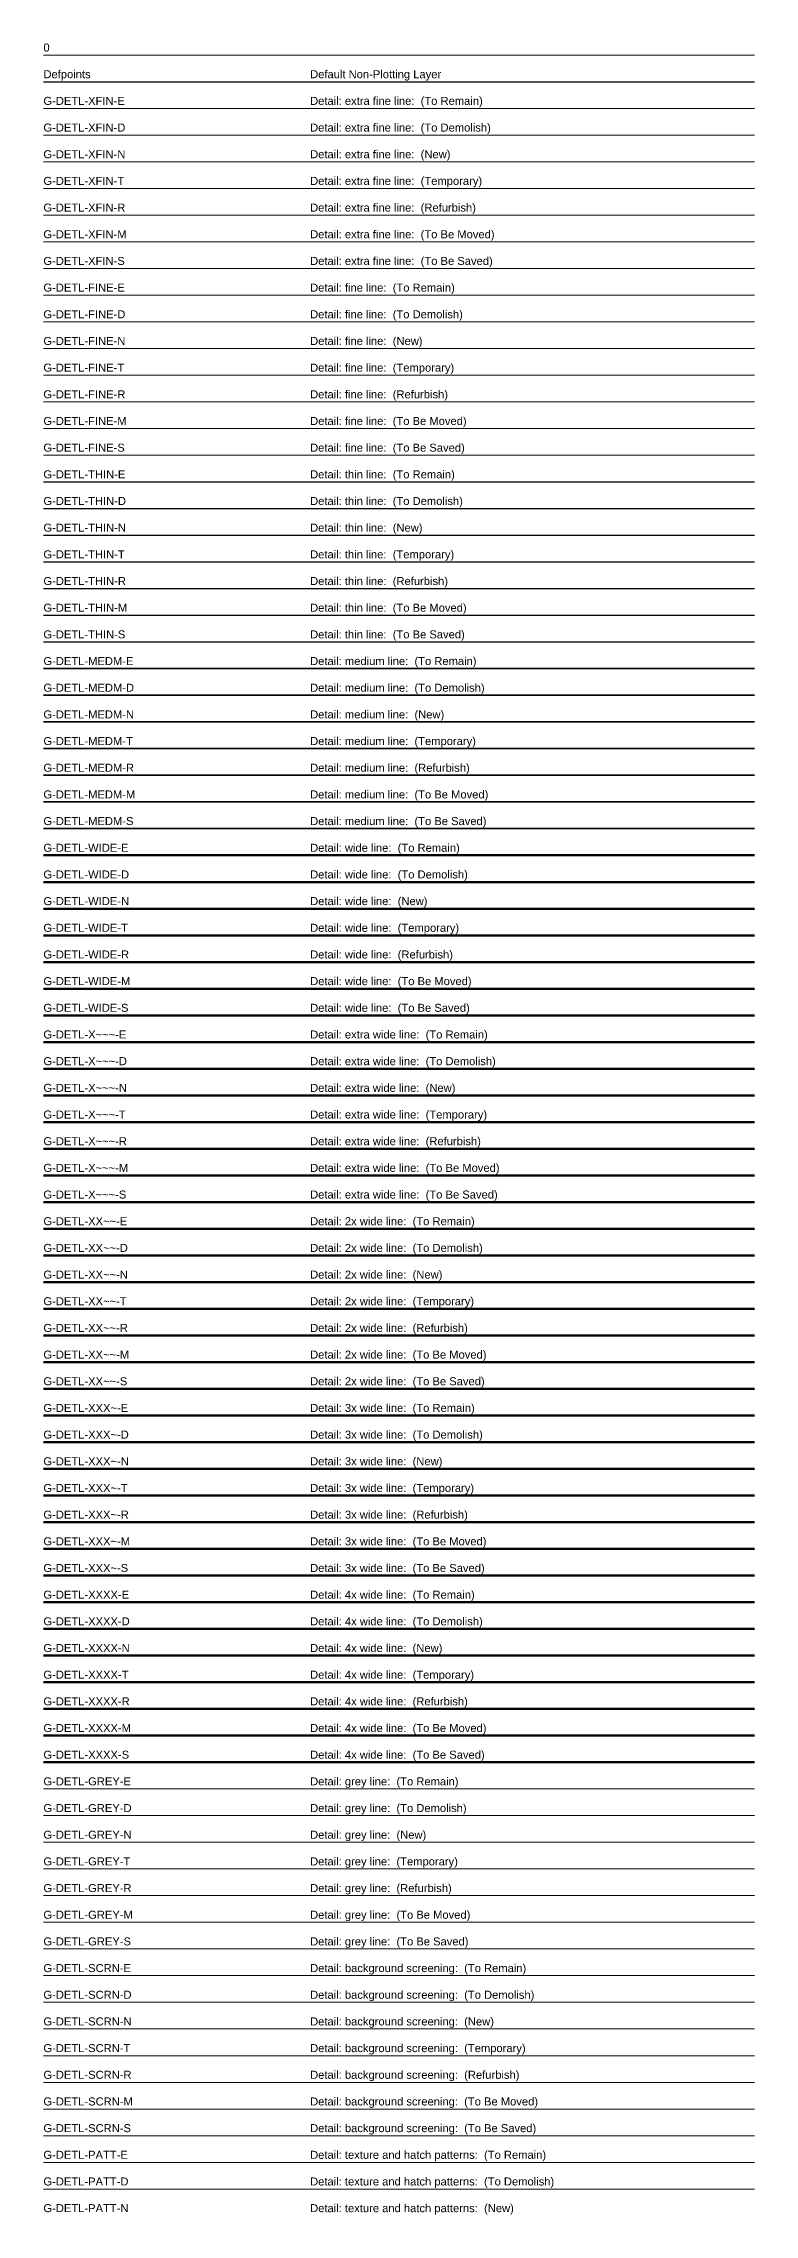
# Model space of a CAD drawing. Header units: millimetres. Extents: x 0 to 200, y -1215 to 3.
# Drawn here: x 0 to 200, y -607 to 3 of the extents above; entities that cross this region are included whole.
import ezdxf

# ---------------------------------------------------------------- set-up
doc = ezdxf.new("R2010")
doc.units = ezdxf.units.MM
doc.layers.get('Defpoints').update_dxf_attribs({"color": 140})
for name, color, linetype, lineweight in [('G-DETL-FINE-D', 11, 'Continuous', 18), ('G-DETL-FINE-E', 201, 'Continuous', 18), ('G-DETL-FINE-M', 51, 'Continuous', 18), ('G-DETL-FINE-N', 171, 'Continuous', 18), ('G-DETL-FINE-R', 131, 'Continuous', 18), ('G-DETL-FINE-S', 101, 'Continuous', 18), ('G-DETL-FINE-T', 31, 'Continuous', 18), ('G-DETL-GREY-D', 8, 'Continuous', 13), ('G-DETL-GREY-E', 8, 'Continuous', 13), ('G-DETL-GREY-M', 8, 'Continuous', 13), ('G-DETL-GREY-N', 8, 'Continuous', 13), ('G-DETL-GREY-R', 8, 'Continuous', 13), ('G-DETL-GREY-S', 8, 'Continuous', 13), ('G-DETL-GREY-T', 8, 'Continuous', 13), ('G-DETL-MEDM-D', 13, 'Continuous', 35), ('G-DETL-MEDM-E', 203, 'Continuous', 35), ('G-DETL-MEDM-M', 53, 'Continuous', 35), ('G-DETL-MEDM-N', 173, 'Continuous', 35), ('G-DETL-MEDM-R', 133, 'Continuous', 35), ('G-DETL-MEDM-S', 103, 'Continuous', 35), ('G-DETL-MEDM-T', 33, 'Continuous', 35), ('G-DETL-PATT-D', 19, 'Continuous', 13), ('G-DETL-PATT-E', 209, 'Continuous', 13), ('G-DETL-PATT-N', 179, 'Continuous', 13), ('G-DETL-SCRN-D', 9, 'Continuous', 13), ('G-DETL-SCRN-E', 9, 'Continuous', 13), ('G-DETL-SCRN-M', 9, 'Continuous', 13), ('G-DETL-SCRN-N', 9, 'Continuous', 13), ('G-DETL-SCRN-R', 9, 'Continuous', 13), ('G-DETL-SCRN-S', 9, 'Continuous', 13), ('G-DETL-SCRN-T', 9, 'Continuous', 13), ('G-DETL-THIN-D', 12, 'Continuous', 25), ('G-DETL-THIN-E', 202, 'Continuous', 25), ('G-DETL-THIN-M', 52, 'Continuous', 25), ('G-DETL-THIN-N', 172, 'Continuous', 25), ('G-DETL-THIN-R', 132, 'Continuous', 25), ('G-DETL-THIN-S', 102, 'Continuous', 25), ('G-DETL-THIN-T', 32, 'Continuous', 25), ('G-DETL-WIDE-D', 14, 'Continuous', 50), ('G-DETL-WIDE-E', 204, 'Continuous', 50), ('G-DETL-WIDE-M', 54, 'Continuous', 50), ('G-DETL-WIDE-N', 174, 'Continuous', 50), ('G-DETL-WIDE-R', 134, 'Continuous', 50), ('G-DETL-WIDE-S', 104, 'Continuous', 50), ('G-DETL-WIDE-T', 34, 'Continuous', 50), ('G-DETL-XFIN-D', 10, 'Continuous', 13), ('G-DETL-XFIN-E', 200, 'Continuous', 13), ('G-DETL-XFIN-M', 50, 'Continuous', 13), ('G-DETL-XFIN-N', 170, 'Continuous', 13), ('G-DETL-XFIN-R', 130, 'Continuous', 13), ('G-DETL-XFIN-S', 100, 'Continuous', 13), ('G-DETL-XFIN-T', 30, 'Continuous', 13), ('G-DETL-XXXX-D', 18, 'Continuous', 200), ('G-DETL-XXXX-E', 208, 'Continuous', 200), ('G-DETL-XXXX-M', 58, 'Continuous', 200), ('G-DETL-XXXX-N', 178, 'Continuous', 200), ('G-DETL-XXXX-R', 138, 'Continuous', 200), ('G-DETL-XXXX-S', 108, 'Continuous', 200), ('G-DETL-XXXX-T', 38, 'Continuous', 200), ('G-DETL-XXX~-D', 17, 'Continuous', 140), ('G-DETL-XXX~-E', 207, 'Continuous', 140), ('G-DETL-XXX~-M', 57, 'Continuous', 140), ('G-DETL-XXX~-N', 177, 'Continuous', 140), ('G-DETL-XXX~-R', 137, 'Continuous', 140), ('G-DETL-XXX~-S', 107, 'Continuous', 140), ('G-DETL-XXX~-T', 37, 'Continuous', 140), ('G-DETL-XX~~-D', 16, 'Continuous', 100), ('G-DETL-XX~~-E', 206, 'Continuous', 100), ('G-DETL-XX~~-M', 56, 'Continuous', 100), ('G-DETL-XX~~-N', 176, 'Continuous', 100), ('G-DETL-XX~~-R', 136, 'Continuous', 100), ('G-DETL-XX~~-S', 106, 'Continuous', 100), ('G-DETL-XX~~-T', 36, 'Continuous', 100), ('G-DETL-X~~~-D', 15, 'Continuous', 70), ('G-DETL-X~~~-E', 205, 'Continuous', 70), ('G-DETL-X~~~-M', 55, 'Continuous', 70), ('G-DETL-X~~~-N', 175, 'Continuous', 70), ('G-DETL-X~~~-R', 135, 'Continuous', 70), ('G-DETL-X~~~-S', 105, 'Continuous', 70), ('G-DETL-X~~~-T', 35, 'Continuous', 70)]:
    doc.layers.add(name, color=color, linetype=linetype, lineweight=lineweight)
doc.layers.add('G-DETL-NPLT-S', color=140, linetype='Continuous', lineweight=18, plot=False)
doc.styles.get("Standard").update_dxf_attribs({"font": 'arial.ttf'})

# ---------------------------------------------------------------- blocks, each defined once
blk = doc.blocks.new('AecLayers_SingleLetter_Augmented_UpperPhasing_G_Detl')
blk.add_line((0, 0), (200, 0))
at = {"layer": 'Defpoints'}
blk.add_line((0, -7.5), (200, -7.5), dxfattribs=at)
at = {"layer": 'G-DETL-FINE-D'}
blk.add_line((0, -75), (200, -75), dxfattribs=at)
at = {"layer": 'G-DETL-FINE-E'}
blk.add_line((0, -67.5), (200, -67.5), dxfattribs=at)
at = {"layer": 'G-DETL-FINE-M'}
blk.add_line((0, -105), (200, -105), dxfattribs=at)
at = {"layer": 'G-DETL-FINE-N'}
blk.add_line((0, -82.5), (200, -82.5), dxfattribs=at)
at = {"layer": 'G-DETL-FINE-R'}
blk.add_line((0, -97.5), (200, -97.5), dxfattribs=at)
at = {"layer": 'G-DETL-FINE-S'}
blk.add_line((0, -112.5), (200, -112.5), dxfattribs=at)
at = {"layer": 'G-DETL-FINE-T'}
blk.add_line((0, -90), (200, -90), dxfattribs=at)
at = {"layer": 'G-DETL-GREY-D'}
blk.add_line((0, -495), (200, -495), dxfattribs=at)
at = {"layer": 'G-DETL-GREY-E'}
blk.add_line((0, -487.5), (200, -487.5), dxfattribs=at)
at = {"layer": 'G-DETL-GREY-M'}
blk.add_line((0, -525), (200, -525), dxfattribs=at)
at = {"layer": 'G-DETL-GREY-N'}
blk.add_line((0, -502.5), (200, -502.5), dxfattribs=at)
at = {"layer": 'G-DETL-GREY-R'}
blk.add_line((0, -517.5), (200, -517.5), dxfattribs=at)
at = {"layer": 'G-DETL-GREY-S'}
blk.add_line((0, -532.5), (200, -532.5), dxfattribs=at)
at = {"layer": 'G-DETL-GREY-T'}
blk.add_line((0, -510), (200, -510), dxfattribs=at)
at = {"layer": 'G-DETL-MEDM-D'}
blk.add_line((0, -180), (200, -180), dxfattribs=at)
at = {"layer": 'G-DETL-MEDM-E'}
blk.add_line((0, -172.5), (200, -172.5), dxfattribs=at)
at = {"layer": 'G-DETL-MEDM-M'}
blk.add_line((0, -210), (200, -210), dxfattribs=at)
at = {"layer": 'G-DETL-MEDM-N'}
blk.add_line((0, -187.5), (200, -187.5), dxfattribs=at)
at = {"layer": 'G-DETL-MEDM-R'}
blk.add_line((0, -202.5), (200, -202.5), dxfattribs=at)
at = {"layer": 'G-DETL-MEDM-S'}
blk.add_line((0, -217.5), (200, -217.5), dxfattribs=at)
at = {"layer": 'G-DETL-MEDM-T'}
blk.add_line((0, -195), (200, -195), dxfattribs=at)
at = {"layer": 'G-DETL-PATT-D'}
blk.add_line((0, -600), (200, -600), dxfattribs=at)
at = {"layer": 'G-DETL-PATT-E'}
blk.add_line((0, -592.5), (200, -592.5), dxfattribs=at)
at = {"layer": 'G-DETL-SCRN-D'}
blk.add_line((0, -547.5), (200, -547.5), dxfattribs=at)
at = {"layer": 'G-DETL-SCRN-E'}
blk.add_line((0, -540), (200, -540), dxfattribs=at)
at = {"layer": 'G-DETL-SCRN-M'}
blk.add_line((0, -577.5), (200, -577.5), dxfattribs=at)
at = {"layer": 'G-DETL-SCRN-N'}
blk.add_line((0, -555), (200, -555), dxfattribs=at)
at = {"layer": 'G-DETL-SCRN-R'}
blk.add_line((0, -570), (200, -570), dxfattribs=at)
at = {"layer": 'G-DETL-SCRN-S'}
blk.add_line((0, -585), (200, -585), dxfattribs=at)
at = {"layer": 'G-DETL-SCRN-T'}
blk.add_line((0, -562.5), (200, -562.5), dxfattribs=at)
at = {"layer": 'G-DETL-THIN-D'}
blk.add_line((0, -127.5), (200, -127.5), dxfattribs=at)
at = {"layer": 'G-DETL-THIN-E'}
blk.add_line((0, -120), (200, -120), dxfattribs=at)
at = {"layer": 'G-DETL-THIN-M'}
blk.add_line((0, -157.5), (200, -157.5), dxfattribs=at)
at = {"layer": 'G-DETL-THIN-N'}
blk.add_line((0, -135), (200, -135), dxfattribs=at)
at = {"layer": 'G-DETL-THIN-R'}
blk.add_line((0, -150), (200, -150), dxfattribs=at)
at = {"layer": 'G-DETL-THIN-S'}
blk.add_line((0, -165), (200, -165), dxfattribs=at)
at = {"layer": 'G-DETL-THIN-T'}
blk.add_line((0, -142.5), (200, -142.5), dxfattribs=at)
at = {"layer": 'G-DETL-WIDE-D'}
blk.add_line((0, -232.5), (200, -232.5), dxfattribs=at)
at = {"layer": 'G-DETL-WIDE-E'}
blk.add_line((0, -225), (200, -225), dxfattribs=at)
at = {"layer": 'G-DETL-WIDE-M'}
blk.add_line((0, -262.5), (200, -262.5), dxfattribs=at)
at = {"layer": 'G-DETL-WIDE-N'}
blk.add_line((0, -240), (200, -240), dxfattribs=at)
at = {"layer": 'G-DETL-WIDE-R'}
blk.add_line((0, -255), (200, -255), dxfattribs=at)
at = {"layer": 'G-DETL-WIDE-S'}
blk.add_line((0, -270), (200, -270), dxfattribs=at)
at = {"layer": 'G-DETL-WIDE-T'}
blk.add_line((0, -247.5), (200, -247.5), dxfattribs=at)
at = {"layer": 'G-DETL-XFIN-D'}
blk.add_line((0, -22.5), (200, -22.5), dxfattribs=at)
at = {"layer": 'G-DETL-XFIN-E'}
blk.add_line((0, -15), (200, -15), dxfattribs=at)
at = {"layer": 'G-DETL-XFIN-M'}
blk.add_line((0, -52.5), (200, -52.5), dxfattribs=at)
at = {"layer": 'G-DETL-XFIN-N'}
blk.add_line((0, -30), (200, -30), dxfattribs=at)
at = {"layer": 'G-DETL-XFIN-R'}
blk.add_line((0, -45), (200, -45), dxfattribs=at)
at = {"layer": 'G-DETL-XFIN-S'}
blk.add_line((0, -60), (200, -60), dxfattribs=at)
at = {"layer": 'G-DETL-XFIN-T'}
blk.add_line((0, -37.5), (200, -37.5), dxfattribs=at)
at = {"layer": 'G-DETL-XXXX-D'}
blk.add_line((0, -442.5), (200, -442.5), dxfattribs=at)
at = {"layer": 'G-DETL-XXXX-E'}
blk.add_line((0, -435), (200, -435), dxfattribs=at)
at = {"layer": 'G-DETL-XXXX-M'}
blk.add_line((0, -472.5), (200, -472.5), dxfattribs=at)
at = {"layer": 'G-DETL-XXXX-N'}
blk.add_line((0, -450), (200, -450), dxfattribs=at)
at = {"layer": 'G-DETL-XXXX-R'}
blk.add_line((0, -465), (200, -465), dxfattribs=at)
at = {"layer": 'G-DETL-XXXX-S'}
blk.add_line((0, -480), (200, -480), dxfattribs=at)
at = {"layer": 'G-DETL-XXXX-T'}
blk.add_line((0, -457.5), (200, -457.5), dxfattribs=at)
at = {"layer": 'G-DETL-XXX~-D'}
blk.add_line((0, -390), (200, -390), dxfattribs=at)
at = {"layer": 'G-DETL-XXX~-E'}
blk.add_line((0, -382.5), (200, -382.5), dxfattribs=at)
at = {"layer": 'G-DETL-XXX~-M'}
blk.add_line((0, -420), (200, -420), dxfattribs=at)
at = {"layer": 'G-DETL-XXX~-N'}
blk.add_line((0, -397.5), (200, -397.5), dxfattribs=at)
at = {"layer": 'G-DETL-XXX~-R'}
blk.add_line((0, -412.5), (200, -412.5), dxfattribs=at)
at = {"layer": 'G-DETL-XXX~-S'}
blk.add_line((0, -427.5), (200, -427.5), dxfattribs=at)
at = {"layer": 'G-DETL-XXX~-T'}
blk.add_line((0, -405), (200, -405), dxfattribs=at)
at = {"layer": 'G-DETL-XX~~-D'}
blk.add_line((0, -337.5), (200, -337.5), dxfattribs=at)
at = {"layer": 'G-DETL-XX~~-E'}
blk.add_line((0, -330), (200, -330), dxfattribs=at)
at = {"layer": 'G-DETL-XX~~-M'}
blk.add_line((0, -367.5), (200, -367.5), dxfattribs=at)
at = {"layer": 'G-DETL-XX~~-N'}
blk.add_line((0, -345), (200, -345), dxfattribs=at)
at = {"layer": 'G-DETL-XX~~-R'}
blk.add_line((0, -360), (200, -360), dxfattribs=at)
at = {"layer": 'G-DETL-XX~~-S'}
blk.add_line((0, -375), (200, -375), dxfattribs=at)
at = {"layer": 'G-DETL-XX~~-T'}
blk.add_line((0, -352.5), (200, -352.5), dxfattribs=at)
at = {"layer": 'G-DETL-X~~~-D'}
blk.add_line((0, -285), (200, -285), dxfattribs=at)
at = {"layer": 'G-DETL-X~~~-E'}
blk.add_line((0, -277.5), (200, -277.5), dxfattribs=at)
at = {"layer": 'G-DETL-X~~~-M'}
blk.add_line((0, -315), (200, -315), dxfattribs=at)
at = {"layer": 'G-DETL-X~~~-N'}
blk.add_line((0, -292.5), (200, -292.5), dxfattribs=at)
at = {"layer": 'G-DETL-X~~~-R'}
blk.add_line((0, -307.5), (200, -307.5), dxfattribs=at)
at = {"layer": 'G-DETL-X~~~-S'}
blk.add_line((0, -322.5), (200, -322.5), dxfattribs=at)
at = {"layer": 'G-DETL-X~~~-T'}
blk.add_line((0, -300), (200, -300), dxfattribs=at)
blk.add_text('0', height=2.25).set_placement((0, 1))
at = {"layer": 'Defpoints'}
for s, p in [('Defpoints', (0, -6.5)), ('Default Non-Plotting Layer', (75, -6.5))]:
    blk.add_text(s, height=2.25, dxfattribs=at).set_placement(p)
at = {"layer": 'G-DETL-FINE-D'}
for s, p in [('G-DETL-FINE-D', (0, -74)), ('Detail: fine line:  (To Demolish)', (75, -74))]:
    blk.add_text(s, height=2.25, dxfattribs=at).set_placement(p)
at = {"layer": 'G-DETL-FINE-E'}
for s, p in [('G-DETL-FINE-E', (0, -66.5)), ('Detail: fine line:  (To Remain)', (75, -66.5))]:
    blk.add_text(s, height=2.25, dxfattribs=at).set_placement(p)
at = {"layer": 'G-DETL-FINE-M'}
for s, p in [('G-DETL-FINE-M', (0, -104)), ('Detail: fine line:  (To Be Moved)', (75, -104))]:
    blk.add_text(s, height=2.25, dxfattribs=at).set_placement(p)
at = {"layer": 'G-DETL-FINE-N'}
for s, p in [('G-DETL-FINE-N', (0, -81.5)), ('Detail: fine line:  (New)', (75, -81.5))]:
    blk.add_text(s, height=2.25, dxfattribs=at).set_placement(p)
at = {"layer": 'G-DETL-FINE-R'}
for s, p in [('G-DETL-FINE-R', (0, -96.5)), ('Detail: fine line:  (Refurbish)', (75, -96.5))]:
    blk.add_text(s, height=2.25, dxfattribs=at).set_placement(p)
at = {"layer": 'G-DETL-FINE-S'}
for s, p in [('G-DETL-FINE-S', (0, -111.5)), ('Detail: fine line:  (To Be Saved)', (75, -111.5))]:
    blk.add_text(s, height=2.25, dxfattribs=at).set_placement(p)
at = {"layer": 'G-DETL-FINE-T'}
for s, p in [('G-DETL-FINE-T', (0, -89)), ('Detail: fine line:  (Temporary)', (75, -89))]:
    blk.add_text(s, height=2.25, dxfattribs=at).set_placement(p)
at = {"layer": 'G-DETL-GREY-D'}
for s, p in [('G-DETL-GREY-D', (0, -494)), ('Detail: grey line:  (To Demolish)', (75, -494))]:
    blk.add_text(s, height=2.25, dxfattribs=at).set_placement(p)
at = {"layer": 'G-DETL-GREY-E'}
for s, p in [('G-DETL-GREY-E', (0, -486.5)), ('Detail: grey line:  (To Remain)', (75, -486.5))]:
    blk.add_text(s, height=2.25, dxfattribs=at).set_placement(p)
at = {"layer": 'G-DETL-GREY-M'}
for s, p in [('G-DETL-GREY-M', (0, -524)), ('Detail: grey line:  (To Be Moved)', (75, -524))]:
    blk.add_text(s, height=2.25, dxfattribs=at).set_placement(p)
at = {"layer": 'G-DETL-GREY-N'}
for s, p in [('G-DETL-GREY-N', (0, -501.5)), ('Detail: grey line:  (New)', (75, -501.5))]:
    blk.add_text(s, height=2.25, dxfattribs=at).set_placement(p)
at = {"layer": 'G-DETL-GREY-R'}
for s, p in [('G-DETL-GREY-R', (0, -516.5)), ('Detail: grey line:  (Refurbish)', (75, -516.5))]:
    blk.add_text(s, height=2.25, dxfattribs=at).set_placement(p)
at = {"layer": 'G-DETL-GREY-S'}
for s, p in [('G-DETL-GREY-S', (0, -531.5)), ('Detail: grey line:  (To Be Saved)', (75, -531.5))]:
    blk.add_text(s, height=2.25, dxfattribs=at).set_placement(p)
at = {"layer": 'G-DETL-GREY-T'}
for s, p in [('Detail: grey line:  (Temporary)', (75, -509)), ('G-DETL-GREY-T', (0, -509))]:
    blk.add_text(s, height=2.25, dxfattribs=at).set_placement(p)
at = {"layer": 'G-DETL-MEDM-D'}
for s, p in [('G-DETL-MEDM-D', (0, -179)), ('Detail: medium line:  (To Demolish)', (75, -179))]:
    blk.add_text(s, height=2.25, dxfattribs=at).set_placement(p)
at = {"layer": 'G-DETL-MEDM-E'}
for s, p in [('G-DETL-MEDM-E', (0, -171.5)), ('Detail: medium line:  (To Remain)', (75, -171.5))]:
    blk.add_text(s, height=2.25, dxfattribs=at).set_placement(p)
at = {"layer": 'G-DETL-MEDM-M'}
for s, p in [('G-DETL-MEDM-M', (0, -209)), ('Detail: medium line:  (To Be Moved)', (75, -209))]:
    blk.add_text(s, height=2.25, dxfattribs=at).set_placement(p)
at = {"layer": 'G-DETL-MEDM-N'}
for s, p in [('G-DETL-MEDM-N', (0, -186.5)), ('Detail: medium line:  (New)', (75, -186.5))]:
    blk.add_text(s, height=2.25, dxfattribs=at).set_placement(p)
at = {"layer": 'G-DETL-MEDM-R'}
for s, p in [('G-DETL-MEDM-R', (0, -201.5)), ('Detail: medium line:  (Refurbish)', (75, -201.5))]:
    blk.add_text(s, height=2.25, dxfattribs=at).set_placement(p)
at = {"layer": 'G-DETL-MEDM-S'}
for s, p in [('G-DETL-MEDM-S', (0, -216.5)), ('Detail: medium line:  (To Be Saved)', (75, -216.5))]:
    blk.add_text(s, height=2.25, dxfattribs=at).set_placement(p)
at = {"layer": 'G-DETL-MEDM-T'}
for s, p in [('G-DETL-MEDM-T', (0, -194)), ('Detail: medium line:  (Temporary)', (75, -194))]:
    blk.add_text(s, height=2.25, dxfattribs=at).set_placement(p)
at = {"layer": 'G-DETL-PATT-D'}
for s, p in [('G-DETL-PATT-D', (0, -599)), ('Detail: texture and hatch patterns:  (To Demolish)', (75, -599))]:
    blk.add_text(s, height=2.25, dxfattribs=at).set_placement(p)
at = {"layer": 'G-DETL-PATT-E'}
for s, p in [('G-DETL-PATT-E', (0, -591.5)), ('Detail: texture and hatch patterns:  (To Remain)', (75, -591.5))]:
    blk.add_text(s, height=2.25, dxfattribs=at).set_placement(p)
at = {"layer": 'G-DETL-PATT-N'}
for s, p in [('G-DETL-PATT-N', (0, -606.5)), ('Detail: texture and hatch patterns:  (New)', (75, -606.5))]:
    blk.add_text(s, height=2.25, dxfattribs=at).set_placement(p)
at = {"layer": 'G-DETL-SCRN-D'}
for s, p in [('G-DETL-SCRN-D', (0, -546.5)), ('Detail: background screening:  (To Demolish)', (75, -546.5))]:
    blk.add_text(s, height=2.25, dxfattribs=at).set_placement(p)
at = {"layer": 'G-DETL-SCRN-E'}
for s, p in [('G-DETL-SCRN-E', (0, -539)), ('Detail: background screening:  (To Remain)', (75, -539))]:
    blk.add_text(s, height=2.25, dxfattribs=at).set_placement(p)
at = {"layer": 'G-DETL-SCRN-M'}
for s, p in [('G-DETL-SCRN-M', (0, -576.5)), ('Detail: background screening:  (To Be Moved)', (75, -576.5))]:
    blk.add_text(s, height=2.25, dxfattribs=at).set_placement(p)
at = {"layer": 'G-DETL-SCRN-N'}
for s, p in [('G-DETL-SCRN-N', (0, -554)), ('Detail: background screening:  (New)', (75, -554))]:
    blk.add_text(s, height=2.25, dxfattribs=at).set_placement(p)
at = {"layer": 'G-DETL-SCRN-R'}
for s, p in [('G-DETL-SCRN-R', (0, -569)), ('Detail: background screening:  (Refurbish)', (75, -569))]:
    blk.add_text(s, height=2.25, dxfattribs=at).set_placement(p)
at = {"layer": 'G-DETL-SCRN-S'}
for s, p in [('G-DETL-SCRN-S', (0, -584)), ('Detail: background screening:  (To Be Saved)', (75, -584))]:
    blk.add_text(s, height=2.25, dxfattribs=at).set_placement(p)
at = {"layer": 'G-DETL-SCRN-T'}
for s, p in [('G-DETL-SCRN-T', (0, -561.5)), ('Detail: background screening:  (Temporary)', (75, -561.5))]:
    blk.add_text(s, height=2.25, dxfattribs=at).set_placement(p)
at = {"layer": 'G-DETL-THIN-D'}
for s, p in [('G-DETL-THIN-D', (0, -126.5)), ('Detail: thin line:  (To Demolish)', (75, -126.5))]:
    blk.add_text(s, height=2.25, dxfattribs=at).set_placement(p)
at = {"layer": 'G-DETL-THIN-E'}
for s, p in [('G-DETL-THIN-E', (0, -119)), ('Detail: thin line:  (To Remain)', (75, -119))]:
    blk.add_text(s, height=2.25, dxfattribs=at).set_placement(p)
at = {"layer": 'G-DETL-THIN-M'}
for s, p in [('G-DETL-THIN-M', (0, -156.5)), ('Detail: thin line:  (To Be Moved)', (75, -156.5))]:
    blk.add_text(s, height=2.25, dxfattribs=at).set_placement(p)
at = {"layer": 'G-DETL-THIN-N'}
for s, p in [('G-DETL-THIN-N', (0, -134)), ('Detail: thin line:  (New)', (75, -134))]:
    blk.add_text(s, height=2.25, dxfattribs=at).set_placement(p)
at = {"layer": 'G-DETL-THIN-R'}
for s, p in [('G-DETL-THIN-R', (0, -149)), ('Detail: thin line:  (Refurbish)', (75, -149))]:
    blk.add_text(s, height=2.25, dxfattribs=at).set_placement(p)
at = {"layer": 'G-DETL-THIN-S'}
for s, p in [('G-DETL-THIN-S', (0, -164)), ('Detail: thin line:  (To Be Saved)', (75, -164))]:
    blk.add_text(s, height=2.25, dxfattribs=at).set_placement(p)
at = {"layer": 'G-DETL-THIN-T'}
for s, p in [('G-DETL-THIN-T', (0, -141.5)), ('Detail: thin line:  (Temporary)', (75, -141.5))]:
    blk.add_text(s, height=2.25, dxfattribs=at).set_placement(p)
at = {"layer": 'G-DETL-WIDE-D'}
for s, p in [('G-DETL-WIDE-D', (0, -231.5)), ('Detail: wide line:  (To Demolish)', (75, -231.5))]:
    blk.add_text(s, height=2.25, dxfattribs=at).set_placement(p)
at = {"layer": 'G-DETL-WIDE-E'}
for s, p in [('G-DETL-WIDE-E', (0, -224)), ('Detail: wide line:  (To Remain)', (75, -224))]:
    blk.add_text(s, height=2.25, dxfattribs=at).set_placement(p)
at = {"layer": 'G-DETL-WIDE-M'}
for s, p in [('G-DETL-WIDE-M', (0, -261.5)), ('Detail: wide line:  (To Be Moved)', (75, -261.5))]:
    blk.add_text(s, height=2.25, dxfattribs=at).set_placement(p)
at = {"layer": 'G-DETL-WIDE-N'}
for s, p in [('G-DETL-WIDE-N', (0, -239)), ('Detail: wide line:  (New)', (75, -239))]:
    blk.add_text(s, height=2.25, dxfattribs=at).set_placement(p)
at = {"layer": 'G-DETL-WIDE-R'}
for s, p in [('G-DETL-WIDE-R', (0, -254)), ('Detail: wide line:  (Refurbish)', (75, -254))]:
    blk.add_text(s, height=2.25, dxfattribs=at).set_placement(p)
at = {"layer": 'G-DETL-WIDE-S'}
for s, p in [('G-DETL-WIDE-S', (0, -269)), ('Detail: wide line:  (To Be Saved)', (75, -269))]:
    blk.add_text(s, height=2.25, dxfattribs=at).set_placement(p)
at = {"layer": 'G-DETL-WIDE-T'}
for s, p in [('Detail: wide line:  (Temporary)', (75, -246.5)), ('G-DETL-WIDE-T', (0, -246.5))]:
    blk.add_text(s, height=2.25, dxfattribs=at).set_placement(p)
at = {"layer": 'G-DETL-XFIN-D'}
for s, p in [('G-DETL-XFIN-D', (0, -21.5)), ('Detail: extra fine line:  (To Demolish)', (75, -21.5))]:
    blk.add_text(s, height=2.25, dxfattribs=at).set_placement(p)
at = {"layer": 'G-DETL-XFIN-E'}
for s, p in [('G-DETL-XFIN-E', (0, -14)), ('Detail: extra fine line:  (To Remain)', (75, -14))]:
    blk.add_text(s, height=2.25, dxfattribs=at).set_placement(p)
at = {"layer": 'G-DETL-XFIN-M'}
for s, p in [('G-DETL-XFIN-M', (0, -51.5)), ('Detail: extra fine line:  (To Be Moved)', (75, -51.5))]:
    blk.add_text(s, height=2.25, dxfattribs=at).set_placement(p)
at = {"layer": 'G-DETL-XFIN-N'}
for s, p in [('G-DETL-XFIN-N', (0, -29)), ('Detail: extra fine line:  (New)', (75, -29))]:
    blk.add_text(s, height=2.25, dxfattribs=at).set_placement(p)
at = {"layer": 'G-DETL-XFIN-R'}
for s, p in [('G-DETL-XFIN-R', (0, -44)), ('Detail: extra fine line:  (Refurbish)', (75, -44))]:
    blk.add_text(s, height=2.25, dxfattribs=at).set_placement(p)
at = {"layer": 'G-DETL-XFIN-S'}
for s, p in [('G-DETL-XFIN-S', (0, -59)), ('Detail: extra fine line:  (To Be Saved)', (75, -59))]:
    blk.add_text(s, height=2.25, dxfattribs=at).set_placement(p)
at = {"layer": 'G-DETL-XFIN-T'}
for s, p in [('G-DETL-XFIN-T', (0, -36.5)), ('Detail: extra fine line:  (Temporary)', (75, -36.5))]:
    blk.add_text(s, height=2.25, dxfattribs=at).set_placement(p)
at = {"layer": 'G-DETL-XXXX-D'}
for s, p in [('G-DETL-XXXX-D', (0, -441.5)), ('Detail: 4x wide line:  (To Demolish)', (75, -441.5))]:
    blk.add_text(s, height=2.25, dxfattribs=at).set_placement(p)
at = {"layer": 'G-DETL-XXXX-E'}
for s, p in [('G-DETL-XXXX-E', (0, -434)), ('Detail: 4x wide line:  (To Remain)', (75, -434))]:
    blk.add_text(s, height=2.25, dxfattribs=at).set_placement(p)
at = {"layer": 'G-DETL-XXXX-M'}
for s, p in [('G-DETL-XXXX-M', (0, -471.5)), ('Detail: 4x wide line:  (To Be Moved)', (75, -471.5))]:
    blk.add_text(s, height=2.25, dxfattribs=at).set_placement(p)
at = {"layer": 'G-DETL-XXXX-N'}
for s, p in [('G-DETL-XXXX-N', (0, -449)), ('Detail: 4x wide line:  (New)', (75, -449))]:
    blk.add_text(s, height=2.25, dxfattribs=at).set_placement(p)
at = {"layer": 'G-DETL-XXXX-R'}
for s, p in [('G-DETL-XXXX-R', (0, -464)), ('Detail: 4x wide line:  (Refurbish)', (75, -464))]:
    blk.add_text(s, height=2.25, dxfattribs=at).set_placement(p)
at = {"layer": 'G-DETL-XXXX-S'}
for s, p in [('G-DETL-XXXX-S', (0, -479)), ('Detail: 4x wide line:  (To Be Saved)', (75, -479))]:
    blk.add_text(s, height=2.25, dxfattribs=at).set_placement(p)
at = {"layer": 'G-DETL-XXXX-T'}
for s, p in [('G-DETL-XXXX-T', (0, -456.5)), ('Detail: 4x wide line:  (Temporary)', (75, -456.5))]:
    blk.add_text(s, height=2.25, dxfattribs=at).set_placement(p)
at = {"layer": 'G-DETL-XXX~-D'}
for s, p in [('G-DETL-XXX~-D', (0, -389)), ('Detail: 3x wide line:  (To Demolish)', (75, -389))]:
    blk.add_text(s, height=2.25, dxfattribs=at).set_placement(p)
at = {"layer": 'G-DETL-XXX~-E'}
for s, p in [('G-DETL-XXX~-E', (0, -381.5)), ('Detail: 3x wide line:  (To Remain)', (75, -381.5))]:
    blk.add_text(s, height=2.25, dxfattribs=at).set_placement(p)
at = {"layer": 'G-DETL-XXX~-M'}
for s, p in [('G-DETL-XXX~-M', (0, -419)), ('Detail: 3x wide line:  (To Be Moved)', (75, -419))]:
    blk.add_text(s, height=2.25, dxfattribs=at).set_placement(p)
at = {"layer": 'G-DETL-XXX~-N'}
for s, p in [('G-DETL-XXX~-N', (0, -396.5)), ('Detail: 3x wide line:  (New)', (75, -396.5))]:
    blk.add_text(s, height=2.25, dxfattribs=at).set_placement(p)
at = {"layer": 'G-DETL-XXX~-R'}
for s, p in [('G-DETL-XXX~-R', (0, -411.5)), ('Detail: 3x wide line:  (Refurbish)', (75, -411.5))]:
    blk.add_text(s, height=2.25, dxfattribs=at).set_placement(p)
at = {"layer": 'G-DETL-XXX~-S'}
for s, p in [('G-DETL-XXX~-S', (0, -426.5)), ('Detail: 3x wide line:  (To Be Saved)', (75, -426.5))]:
    blk.add_text(s, height=2.25, dxfattribs=at).set_placement(p)
at = {"layer": 'G-DETL-XXX~-T'}
for s, p in [('G-DETL-XXX~-T', (0, -404)), ('Detail: 3x wide line:  (Temporary)', (75, -404))]:
    blk.add_text(s, height=2.25, dxfattribs=at).set_placement(p)
at = {"layer": 'G-DETL-XX~~-D'}
for s, p in [('G-DETL-XX~~-D', (0, -336.5)), ('Detail: 2x wide line:  (To Demolish)', (75, -336.5))]:
    blk.add_text(s, height=2.25, dxfattribs=at).set_placement(p)
at = {"layer": 'G-DETL-XX~~-E'}
for s, p in [('G-DETL-XX~~-E', (0, -329)), ('Detail: 2x wide line:  (To Remain)', (75, -329))]:
    blk.add_text(s, height=2.25, dxfattribs=at).set_placement(p)
at = {"layer": 'G-DETL-XX~~-M'}
for s, p in [('G-DETL-XX~~-M', (0, -366.5)), ('Detail: 2x wide line:  (To Be Moved)', (75, -366.5))]:
    blk.add_text(s, height=2.25, dxfattribs=at).set_placement(p)
at = {"layer": 'G-DETL-XX~~-N'}
for s, p in [('G-DETL-XX~~-N', (0, -344)), ('Detail: 2x wide line:  (New)', (75, -344))]:
    blk.add_text(s, height=2.25, dxfattribs=at).set_placement(p)
at = {"layer": 'G-DETL-XX~~-R'}
for s, p in [('G-DETL-XX~~-R', (0, -359)), ('Detail: 2x wide line:  (Refurbish)', (75, -359))]:
    blk.add_text(s, height=2.25, dxfattribs=at).set_placement(p)
at = {"layer": 'G-DETL-XX~~-S'}
for s, p in [('G-DETL-XX~~-S', (0, -374)), ('Detail: 2x wide line:  (To Be Saved)', (75, -374))]:
    blk.add_text(s, height=2.25, dxfattribs=at).set_placement(p)
at = {"layer": 'G-DETL-XX~~-T'}
for s, p in [('G-DETL-XX~~-T', (0, -351.5)), ('Detail: 2x wide line:  (Temporary)', (75, -351.5))]:
    blk.add_text(s, height=2.25, dxfattribs=at).set_placement(p)
at = {"layer": 'G-DETL-X~~~-D'}
for s, p in [('G-DETL-X~~~-D', (0, -284)), ('Detail: extra wide line:  (To Demolish)', (75, -284))]:
    blk.add_text(s, height=2.25, dxfattribs=at).set_placement(p)
at = {"layer": 'G-DETL-X~~~-E'}
for s, p in [('G-DETL-X~~~-E', (0, -276.5)), ('Detail: extra wide line:  (To Remain)', (75, -276.5))]:
    blk.add_text(s, height=2.25, dxfattribs=at).set_placement(p)
at = {"layer": 'G-DETL-X~~~-M'}
for s, p in [('G-DETL-X~~~-M', (0, -314)), ('Detail: extra wide line:  (To Be Moved)', (75, -314))]:
    blk.add_text(s, height=2.25, dxfattribs=at).set_placement(p)
at = {"layer": 'G-DETL-X~~~-N'}
for s, p in [('G-DETL-X~~~-N', (0, -291.5)), ('Detail: extra wide line:  (New)', (75, -291.5))]:
    blk.add_text(s, height=2.25, dxfattribs=at).set_placement(p)
at = {"layer": 'G-DETL-X~~~-R'}
for s, p in [('G-DETL-X~~~-R', (0, -306.5)), ('Detail: extra wide line:  (Refurbish)', (75, -306.5))]:
    blk.add_text(s, height=2.25, dxfattribs=at).set_placement(p)
at = {"layer": 'G-DETL-X~~~-S'}
for s, p in [('G-DETL-X~~~-S', (0, -321.5)), ('Detail: extra wide line:  (To Be Saved)', (75, -321.5))]:
    blk.add_text(s, height=2.25, dxfattribs=at).set_placement(p)
at = {"layer": 'G-DETL-X~~~-T'}
for s, p in [('G-DETL-X~~~-T', (0, -299)), ('Detail: extra wide line:  (Temporary)', (75, -299))]:
    blk.add_text(s, height=2.25, dxfattribs=at).set_placement(p)

msp = doc.modelspace()

# ---------------------------------------------------------------- block references
at = {"layer": 'G-DETL-NPLT-S'}
msp.add_blockref('AecLayers_SingleLetter_Augmented_UpperPhasing_G_Detl', (0, 0), dxfattribs=at)

doc.saveas('drawing.dxf')
